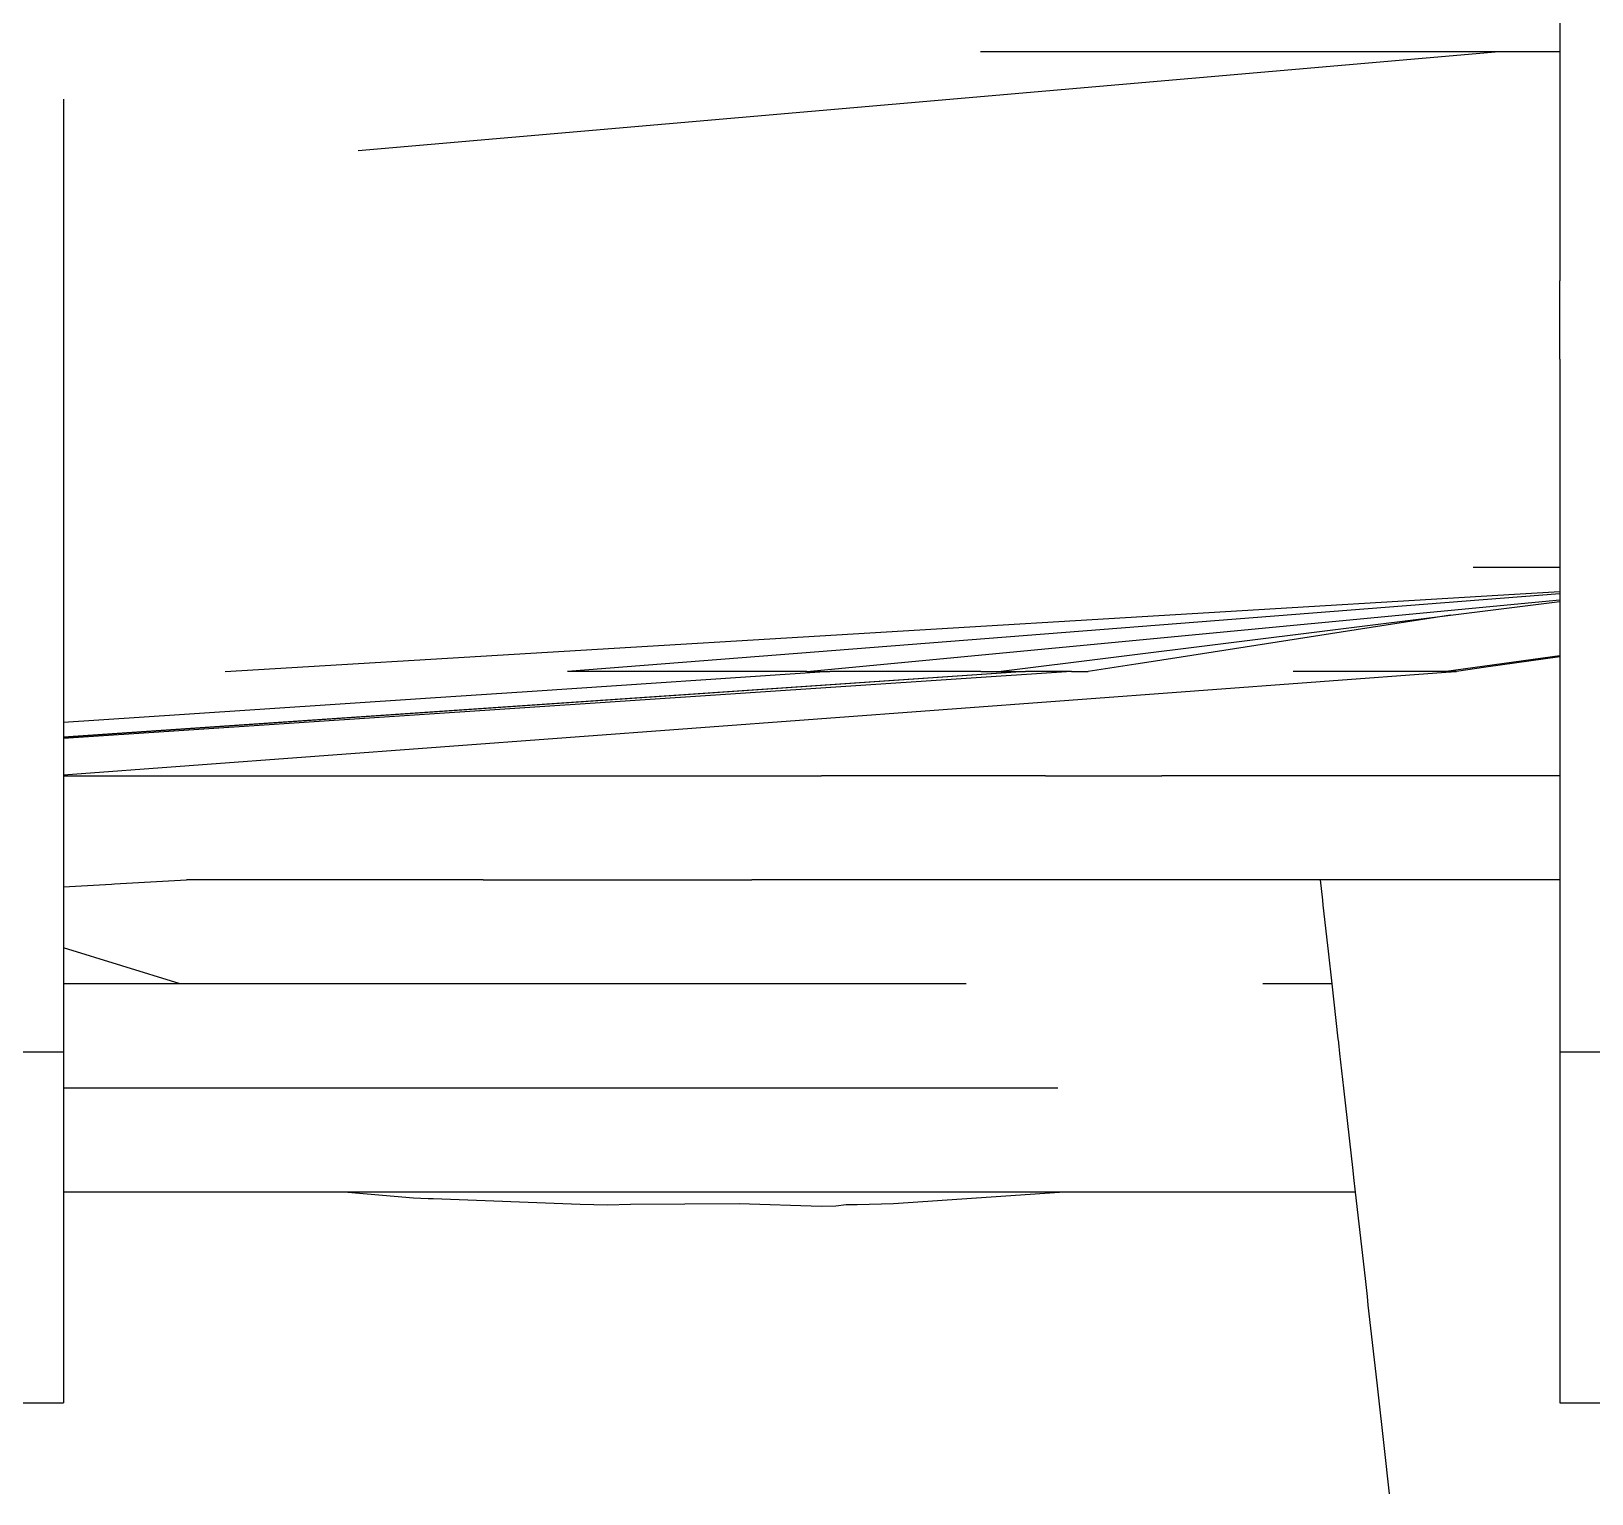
# Model space of a CAD drawing. Extents: x -34 to 34, y -12.8 to 11.9.
# Drawn here: x -11.73 to 3.26, y -12.84 to 1.2 of the extents above; entities that cross this region are included whole.
import ezdxf

# ---------------------------------------------------------------- set-up
doc = ezdxf.new("R2010")
doc.units = 0
doc.layers.get('0').update_dxf_attribs({"linetype": 'CONTINUOUS'})

msp = doc.modelspace()

# ---------------------------------------------------------------- linework, layer by layer
for p, q in [((2.957, 1.4), (2.957, 1.005)), ((2.374, 1.005), (-8.585, 0.053)), ((-1.297, 1.005), (-2.607, 1.005)), ((-1.187, 1.005), (-1.297, 1.005)), ((-1.091, 1.005), (-1.187, 1.005)), ((2.261, 1.005), (-1.091, 1.005)), ((2.374, 1.005), (2.261, 1.005)), ((2.465, 1.005), (2.374, 1.005)), ((2.957, 1.005), (2.465, 1.005)), ((2.957, 1.005), (2.957, 0.896)), ((2.957, 0.896), (2.957, 0.299)), ((-11.417, 0.551), (-11.417, 0.504)), ((-11.417, 0.504), (-11.417, 0.428)), ((-11.417, 0.428), (-11.417, 0.316)), ((-11.417, 0.316), (-11.417, 0.178)), ((-11.417, 0.178), (-11.417, 0.053)), ((2.957, 0.299), (2.957, 0.131)), ((-11.417, 0.053), (-11.417, -0.037)), ((2.957, 0.131), (2.957, 0.053)), ((2.957, 0.053), (2.957, -0.366)), ((-11.417, -0.037), (-11.417, -0.137)), ((-11.417, -0.137), (-11.417, -0.537)), ((2.957, -0.366), (2.957, -0.947)), ((-11.417, -0.537), (-11.417, -0.947)), ((-11.417, -0.947), (-11.417, -1.912)), ((2.957, -0.947), (2.957, -1.196)), ((2.957, -1.947), (2.957, -1.196)), ((-11.417, -1.912), (-11.417, -1.947)), ((-11.417, -1.947), (-11.417, -2.164)), ((2.957, -1.947), (2.957, -2.621)), ((-11.417, -2.164), (-11.417, -2.947)), ((2.957, -2.621), (2.957, -3.116)), ((-11.417, -2.947), (-11.417, -3.131)), ((-11.417, -3.131), (-11.417, -3.494)), ((2.957, -3.116), (2.957, -3.392)), ((2.957, -3.392), (2.957, -3.779)), ((-11.417, -3.494), (-11.417, -3.947)), ((2.957, -3.779), (2.957, -3.947)), ((-11.417, -3.947), (-11.417, -4.477)), ((2.957, -3.947), (2.125, -3.947)), ((2.957, -3.947), (2.957, -4.179)), ((2.523, -4.205), (2.957, -4.179)), ((2.957, -4.179), (2.957, -4.199)), ((-9.865, -4.947), (2.523, -4.205)), ((2.957, -4.199), (-6.575, -4.947)), ((-4.275, -4.947), (2.957, -4.257)), ((1.908, -4.406), (2.957, -4.275)), ((2.957, -4.199), (2.957, -4.255)), ((2.957, -4.255), (2.957, -4.257)), ((2.957, -4.257), (2.957, -4.275)), ((2.957, -4.275), (2.957, -4.308)), ((2.957, -4.308), (2.957, -4.329)), ((2.957, -4.329), (2.957, -4.389)), ((-11.417, -4.477), (-11.417, -4.679)), ((-2.435, -4.947), (1.908, -4.406)), ((1.908, -4.406), (0.855, -4.569)), ((2.957, -4.389), (2.957, -4.407)), ((2.957, -4.407), (2.957, -4.43)), ((2.957, -4.43), (2.957, -4.44)), ((2.957, -4.44), (2.957, -4.456)), ((2.957, -4.456), (2.957, -4.478)), ((2.957, -4.478), (2.957, -4.517)), ((0.855, -4.569), (-0.679, -4.808)), ((2.957, -4.517), (2.957, -4.554)), ((2.957, -4.554), (2.957, -4.621)), ((2.957, -4.621), (2.957, -4.649)), ((-11.417, -4.679), (-11.417, -4.746)), ((-11.417, -4.746), (-11.417, -4.874)), ((2.957, -4.797), (1.865, -4.947)), ((2.957, -4.649), (2.957, -4.794)), ((2.957, -4.794), (2.957, -4.797)), ((2.957, -4.797), (2.957, -4.804)), ((-11.417, -4.874), (-11.417, -4.894)), ((-11.417, -4.894), (-11.417, -4.947)), ((-2.175, -4.947), (-11.417, -5.578)), ((-2.175, -4.947), (-11.417, -5.579)), ((-1.735, -4.947), (-11.417, -5.591)), ((-1.735, -4.947), (-11.417, -5.59)), ((-11.417, -4.947), (-11.417, -5.052)), ((-4.055, -4.947), (-6.916, -5.137)), ((-4.275, -4.947), (-6.575, -4.947)), ((-4.275, -4.947), (-4.055, -4.947)), ((-3.135, -4.947), (-4.055, -4.947)), ((-2.605, -4.947), (-3.135, -4.947)), ((-2.605, -4.947), (-2.435, -4.947)), ((-2.435, -4.947), (-2.175, -4.947)), ((-1.735, -4.947), (-2.175, -4.947)), ((-1.735, -4.947), (-1.575, -4.947)), ((-1.117, -4.876), (-1.575, -4.947)), ((-1.052, -4.865), (-1.117, -4.876)), ((-0.679, -4.808), (-1.052, -4.865)), ((1.865, -4.947), (0.395, -4.947)), ((1.863, -4.954), (1.965, -4.947)), ((1.965, -4.947), (1.865, -4.947)), ((2.247, -4.906), (1.965, -4.947)), ((2.957, -4.805), (2.247, -4.906)), ((2.957, -4.804), (2.957, -4.805)), ((2.957, -4.805), (2.957, -4.817)), ((2.957, -4.817), (2.957, -4.947)), ((2.957, -4.947), (2.957, -4.968)), ((-11.417, -5.939), (1.863, -4.954)), ((-11.417, -5.052), (-11.417, -5.156)), ((2.957, -4.968), (2.957, -4.974)), ((2.957, -4.974), (2.957, -5.026)), ((2.957, -5.026), (2.957, -5.056)), ((2.957, -5.056), (2.957, -5.183)), ((-11.417, -5.156), (-11.417, -5.177)), ((-11.417, -5.177), (-11.417, -5.241)), ((-11.417, -5.241), (-11.417, -5.268)), ((-7.941, -5.205), (-10.303, -5.363)), ((-6.916, -5.137), (-7.941, -5.205)), ((2.957, -5.183), (2.957, -5.232)), ((2.957, -5.232), (2.957, -5.401)), ((-11.417, -5.268), (-11.417, -5.306)), ((-11.417, -5.306), (-11.417, -5.407)), ((-10.303, -5.363), (-11.417, -5.437)), ((-11.417, -5.407), (-11.417, -5.437)), ((-11.417, -5.437), (-11.417, -5.444)), ((-11.417, -5.444), (-11.417, -5.473)), ((-11.417, -5.473), (-11.417, -5.503)), ((-11.417, -5.503), (-11.417, -5.55)), ((2.957, -5.401), (2.957, -5.947)), ((-11.417, -5.55), (-11.417, -5.565)), ((-11.417, -5.565), (-11.417, -5.567)), ((-11.417, -5.567), (-11.417, -5.578)), ((-11.417, -5.578), (-11.417, -5.579)), ((-11.417, -5.579), (-11.417, -5.59)), ((-11.417, -5.59), (-11.417, -5.591)), ((-11.417, -5.591), (-11.417, -5.767)), ((-11.417, -5.767), (-11.417, -5.773)), ((-11.417, -5.773), (-11.417, -5.909)), ((-11.417, -5.909), (-11.417, -5.91)), ((-11.417, -5.91), (-11.417, -5.912)), ((-11.417, -5.912), (-11.417, -5.938)), ((-11.417, -5.938), (-11.417, -5.939)), ((-11.417, -5.938), (-11.417, -5.938)), ((-11.417, -5.939), (-11.417, -5.947)), ((-11.417, -5.947), (-10.865, -5.947)), ((-11.417, -5.947), (-11.417, -6.155)), ((-10.865, -5.947), (-10.575, -5.947)), ((-10.575, -5.947), (-9.455, -5.947)), ((-9.455, -5.947), (-7.685, -5.947)), ((-7.685, -5.947), (-6.295, -5.947)), ((-6.295, -5.947), (-4.885, -5.947)), ((-4.885, -5.947), (-4.135, -5.947)), ((-3.965, -5.947), (-4.135, -5.947)), ((-3.155, -5.947), (-3.965, -5.947)), ((-1.985, -5.947), (-3.155, -5.947)), ((-1.985, -5.947), (-0.865, -5.947)), ((2.925, -5.947), (-0.865, -5.947)), ((2.957, -5.947), (2.925, -5.947)), ((2.957, -5.947), (2.957, -6.635)), ((-11.417, -6.155), (-11.417, -6.233)), ((-11.417, -6.233), (-11.417, -6.328)), ((-11.417, -6.328), (-11.417, -6.536)), ((-11.417, -6.536), (-11.417, -6.699)), ((-11.417, -6.699), (-11.417, -6.947)), ((2.957, -6.635), (2.957, -6.789)), ((2.957, -6.789), (2.957, -6.854)), ((2.957, -6.854), (2.957, -6.916)), ((-11.417, -6.947), (-11.417, -6.949)), ((-11.417, -6.949), (-11.417, -7.015)), ((-11.417, -7.015), (-10.956, -6.988)), ((-11.417, -7.015), (-11.417, -7.6)), ((-10.956, -6.988), (-10.926, -6.986)), ((-10.926, -6.986), (-10.235, -6.947)), ((-9.785, -6.947), (-10.235, -6.947)), ((-8.785, -6.947), (-9.785, -6.947)), ((-7.385, -6.947), (-8.785, -6.947)), ((-7.385, -6.947), (-6.755, -6.947)), ((-6.755, -6.947), (-4.805, -6.947)), ((-4.695, -6.947), (-4.805, -6.947)), ((-2.195, -6.947), (-4.695, -6.947)), ((-1.795, -6.947), (-2.195, -6.947)), ((0.657, -6.947), (-1.795, -6.947)), ((0.965, -6.947), (0.657, -6.947)), ((0.679, -7.141), (0.657, -6.947)), ((1.298, -6.947), (0.965, -6.947)), ((1.315, -6.947), (1.298, -6.947)), ((1.329, -6.947), (1.315, -6.947)), ((1.833, -6.947), (1.329, -6.947)), ((2.275, -6.947), (1.833, -6.947)), ((2.418, -6.947), (2.275, -6.947)), ((2.436, -6.947), (2.418, -6.947)), ((2.675, -6.947), (2.436, -6.947)), ((2.916, -6.947), (2.675, -6.947)), ((2.932, -6.947), (2.916, -6.947)), ((2.951, -6.947), (2.932, -6.947)), ((2.957, -6.947), (2.951, -6.947)), ((2.957, -6.916), (2.957, -6.92)), ((2.957, -6.92), (2.957, -6.947)), ((2.957, -6.947), (2.957, -6.979)), ((2.957, -6.979), (2.957, -7.172)), ((0.685, -7.19), (0.679, -7.141)), ((0.728, -7.576), (0.685, -7.19)), ((2.957, -7.172), (2.957, -7.701)), ((-10.295, -7.947), (-11.417, -7.6)), ((-11.417, -7.6), (-11.417, -7.947)), ((0.734, -7.631), (0.728, -7.576)), ((0.77, -7.947), (0.734, -7.631)), ((2.957, -7.701), (2.957, -8.6)), ((-10.715, -7.947), (-11.417, -7.947)), ((-11.417, -7.947), (-11.417, -8.6)), ((-10.295, -7.947), (-10.715, -7.947)), ((-9.565, -7.947), (-10.295, -7.947)), ((-9.495, -7.947), (-9.565, -7.947)), ((-7.345, -7.947), (-9.495, -7.947)), ((-6.205, -7.947), (-7.345, -7.947)), ((-4.725, -7.947), (-6.205, -7.947)), ((-2.745, -7.947), (-4.725, -7.947)), ((0.77, -7.947), (0.105, -7.947)), ((0.829, -8.474), (0.77, -7.947)), ((0.833, -8.506), (0.829, -8.474)), ((0.834, -8.512), (0.833, -8.506)), ((0.845, -8.613), (0.834, -8.512)), ((-12.037, -8.6), (-11.417, -8.6)), ((-11.417, -8.6), (-11.417, -8.919)), ((0.883, -8.947), (0.845, -8.613)), ((2.957, -8.6), (3.577, -8.6)), ((2.957, -8.6), (2.957, -11.643)), ((-11.417, -8.919), (-11.417, -8.947)), ((-11.355, -8.947), (-11.417, -8.947)), ((-11.417, -8.947), (-11.417, -9.078)), ((-10.085, -8.947), (-11.355, -8.947)), ((-8.965, -8.947), (-10.085, -8.947)), ((-7.855, -8.947), (-8.965, -8.947)), ((-6.975, -8.947), (-7.855, -8.947)), ((-4.945, -8.947), (-6.975, -8.947)), ((-3.605, -8.947), (-4.945, -8.947)), ((-3.445, -8.947), (-3.605, -8.947)), ((-3.335, -8.947), (-3.445, -8.947)), ((-1.865, -8.947), (-3.335, -8.947)), ((0.972, -9.739), (0.883, -8.947)), ((-11.417, -9.078), (-11.417, -9.37)), ((-11.417, -9.37), (-11.417, -9.947)), ((0.979, -9.804), (0.972, -9.739)), ((0.995, -9.947), (0.979, -9.804)), ((-10.605, -9.947), (-11.417, -9.947)), ((-11.417, -9.947), (-11.417, -10.75)), ((-9.755, -9.947), (-10.605, -9.947)), ((-8.687, -9.947), (-9.755, -9.947)), ((-8.687, -9.947), (-8.055, -9.999)), ((-7.825, -9.947), (-8.687, -9.947)), ((-8.055, -9.999), (-7.915, -10.007)), ((-7.915, -10.007), (-7.867, -10.007)), ((-7.867, -10.007), (-6.455, -10.06)), ((-7.455, -9.947), (-7.825, -9.947)), ((-5.995, -9.947), (-7.455, -9.947)), ((-5.655, -9.947), (-5.995, -9.947)), ((-3.885, -9.947), (-5.655, -9.947)), ((-3.475, -9.947), (-3.885, -9.947)), ((-1.849, -9.947), (-3.475, -9.947)), ((-3.444, -10.056), (-1.849, -9.947)), ((-1.095, -9.947), (-1.849, -9.947)), ((0.995, -9.947), (-1.095, -9.947)), ((1.089, -10.776), (0.995, -9.947)), ((-6.455, -10.06), (-6.192, -10.069)), ((-6.192, -10.069), (-5.971, -10.06)), ((-5.971, -10.06), (-4.925, -10.054)), ((-4.925, -10.054), (-4.137, -10.079)), ((-4.137, -10.079), (-3.997, -10.077)), ((-3.997, -10.077), (-3.899, -10.063)), ((-3.899, -10.063), (-3.794, -10.065)), ((-3.794, -10.065), (-3.444, -10.056)), ((-11.417, -10.75), (-11.417, -11.122)), ((1.108, -10.947), (1.089, -10.776)), ((1.113, -10.991), (1.108, -10.947)), ((1.117, -11.03), (1.113, -10.991)), ((1.201, -11.776), (1.117, -11.03)), ((-11.417, -11.122), (-11.417, -11.947)), ((2.957, -11.643), (2.957, -11.97)), ((1.279, -12.465), (1.201, -11.776)), ((-12.037, -11.97), (-11.417, -11.97)), ((-11.417, -11.947), (-11.417, -11.97)), ((2.957, -11.97), (2.993, -11.97)), ((2.993, -11.97), (3.188, -11.97)), ((3.188, -11.97), (3.494, -11.97)), ((1.312, -12.757), (1.279, -12.465)), ((1.322, -12.842), (1.312, -12.757))]:
    msp.add_line(p, q)

doc.saveas('drawing.dxf')
